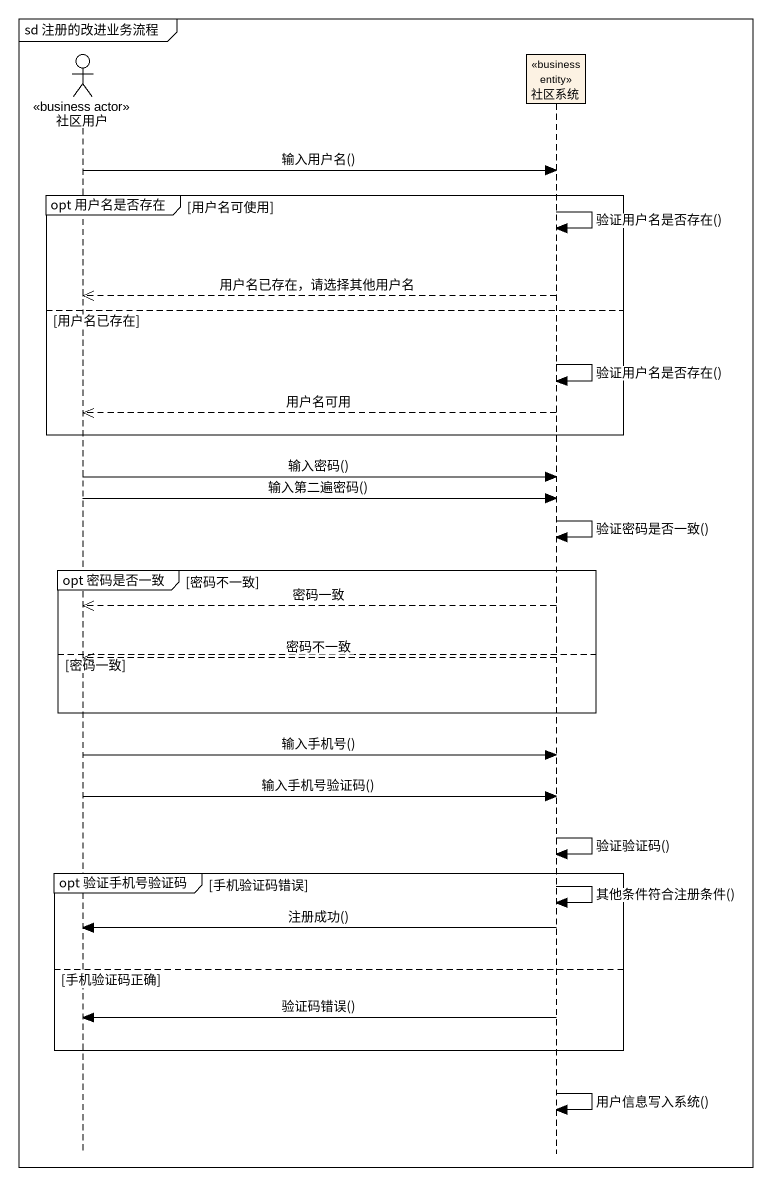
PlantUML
@startuml
mainframe sd 注册的改进业务流程
hide footbox
actor 社区用户 <<business actor>>
participant 社区系统 <<business entity>>

社区用户 -> 社区系统 : 输入用户名()
group opt 用户名是否存在 [用户名可使用]
  社区系统 -> 社区系统 : 验证用户名是否存在()
  社区系统 -->> 社区用户 : 用户名已存在，请选择其他用户名
else 用户名已存在
  社区系统 -> 社区系统 : 验证用户名是否存在()
  社区系统 -->> 社区用户 : 用户名可用
end
社区用户 -> 社区系统 : 输入密码()
社区用户 -> 社区系统 : 输入第二遍密码()
社区系统 -> 社区系统 : 验证密码是否一致()
group opt 密码是否一致 [密码不一致]
  社区系统 -->> 社区用户 : 密码一致
else 密码一致
  社区系统 -->> 社区用户 : 密码不一致
end
社区用户 -> 社区系统 : 输入手机号()
社区用户 -> 社区系统 : 输入手机号验证码()
社区系统 -> 社区系统 : 验证验证码()
group opt 验证手机号验证码 [手机验证码错误]
  社区系统 -> 社区系统 : 其他条件符合注册条件()
  社区系统 -> 社区用户 : 注册成功()
else 手机验证码正确
  社区系统 -> 社区用户 : 验证码错误()
end
社区系统 -> 社区系统 : 用户信息写入系统()
@enduml
